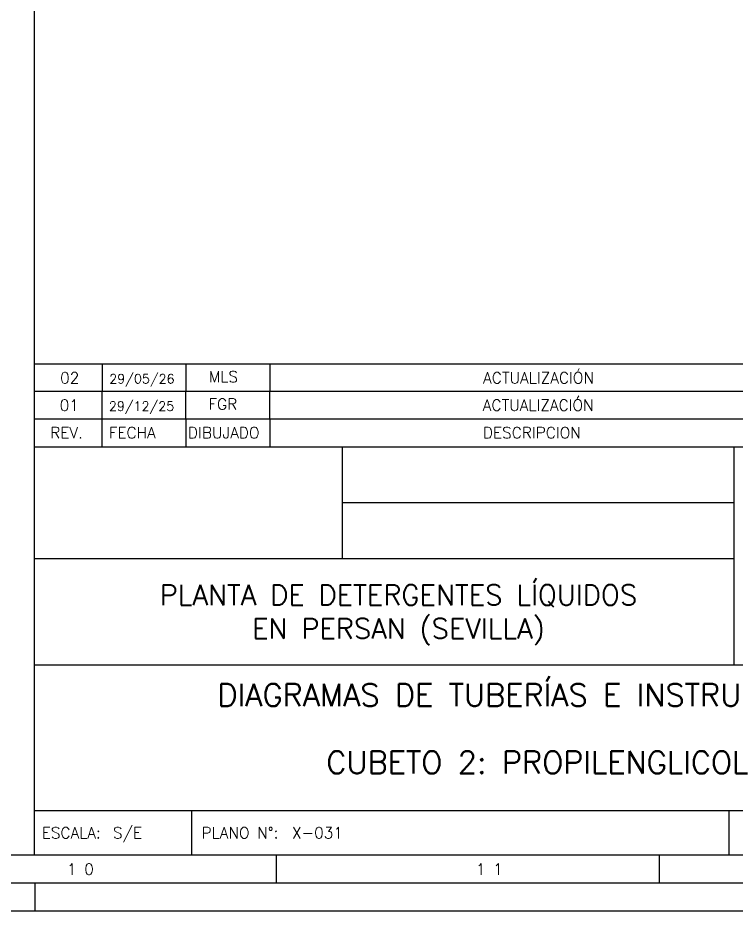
# Model space of a CAD drawing. Header units: millimetres. Extents: x 559 to 3993, y 623 to 920.
# Drawn here: x 2941 to 3005.1, y 622.9 to 702.6 of the extents above; entities that cross this region are included whole.
import ezdxf

# ---------------------------------------------------------------- set-up
doc = ezdxf.new("R2010")
doc.units = ezdxf.units.MM
doc.layers.add('CAJETIN', color=1, linetype='Continuous')
doc.layers.add('FORMATO', color=7, linetype='Continuous')
doc.styles.add('PY', font='ROMANS.shx')

# ---------------------------------------------------------------- blocks, each defined once
blk = doc.blocks.new('MARCO-A1')
at = {"layer": 'FORMATO', "color": 5}
for p, q in [((694.17, 10), (694.17, 5)), ((762.58, 10), (762.58, 5))]:
    blk.add_line(p, q, dxfattribs=at)
at = {"layer": 'FORMATO', "color": 1, "linetype": 'Continuous'}
blk.add_line((651, 5), (651, 0), dxfattribs=at)
at = {"layer": 'FORMATO', "color": 1}
blk.add_lwpolyline([(0, 594), (841, 594), (841, 0), (0, 0)], close=True, dxfattribs=at)
at = {"layer": 'FORMATO', "color": 5}
blk.add_lwpolyline([(5, 589), (836, 589), (836, 5), (5, 5)], close=True, dxfattribs=at)
at = {"layer": 'FORMATO', "color": 8, "linetype": 'Continuous'}
blk.add_lwpolyline([(10, 584), (831, 584), (831, 10), (10, 10)], close=True, dxfattribs=at)
at = {"layer": 'FORMATO', "color": 1, "style": 'PY'}
for s, p in [('1 0', (656.77, 6.5)), ('1 1', (729.83, 6.5))]:
    blk.add_text(s, height=2, dxfattribs=at).set_placement(p)

msp = doc.modelspace()

# ---------------------------------------------------------------- linework, layer by layer
at = {"layer": 'CAJETIN', "color": 8, "linetype": 'Continuous'}
for p, q in [((2942.465, 627.884), (2942.465, 914.544)), ((2942.465, 627.884), (2942.465, 670.496)), ((2942.465, 627.884), (2942.465, 670.496)), ((2942.465, 664.341), (3032.359, 664.341)), ((2969.933, 654.352), (2969.933, 664.341)), ((3004.891, 644.864), (3004.891, 664.341)), ((2969.933, 659.346), (3004.891, 659.346)), ((2942.465, 654.352), (3004.891, 654.352)), ((2942.465, 644.864), (3032.359, 644.864)), ((2942.465, 631.879), (3032.359, 631.879)), ((2942.465, 631.879), (3032.359, 631.879)), ((2956.449, 631.879), (2956.449, 627.884)), ((2956.449, 631.879), (2956.449, 627.884))]:
    msp.add_line(p, q, dxfattribs=at)
at = {"layer": 'CAJETIN', "color": 5}
for p, q in [((2942.483, 671.73), (3032.376, 671.73)), ((2948.476, 671.73), (2948.476, 669.233)), ((2955.967, 671.73), (2955.967, 669.233)), ((2963.458, 671.73), (2963.458, 669.233)), ((2942.452, 669.289), (3032.345, 669.289)), ((2948.445, 669.289), (2948.445, 666.791)), ((2955.936, 669.289), (2955.936, 666.791)), ((2963.427, 669.289), (2963.427, 666.791))]:
    msp.add_line(p, q, dxfattribs=at)
at = {"layer": 'CAJETIN', "color": 1}
for p, q in [((2942.465, 666.838), (3032.359, 666.838)), ((2948.458, 666.838), (2948.458, 664.341)), ((2955.949, 666.838), (2955.949, 664.341)), ((2963.44, 666.838), (2963.44, 664.341))]:
    msp.add_line(p, q, dxfattribs=at)
at = {"layer": 'CAJETIN', "color": 8}
msp.add_line((3004.392, 631.879), (3004.392, 627.884), dxfattribs=at)
msp.add_line((3004.392, 631.879), (3004.392, 627.884), dxfattribs=at)

# ---------------------------------------------------------------- block references
at = {"xscale": 0.499409123998651, "yscale": 0.499409123998651, "zscale": 0.499409123998651}
msp.add_blockref('MARCO-A1', (2617.35, 622.89), dxfattribs=at)

# ---------------------------------------------------------------- texts
at = {"layer": 'CAJETIN', "color": 1, "style": 'PY'}
for s, height, p in [('ACTUALIZACIÓN', 0.99882, (2982.485, 669.982)), ('02', 0.9988, (2944.733, 669.982)), ('29/05/26', 0.8286, (2949.123, 669.988)), ('MLS', 0.9988, (2958.001, 670.088)), ('01', 0.9988, (2944.702, 667.541)), ('29/12/25', 0.8286, (2949.092, 667.546)), ('FGR', 0.9988, (2957.97, 667.646)), ('ACTUALIZACIÓN', 0.99882, (2982.454, 667.541)), ('REV.', 0.9988, (2943.857, 665.09)), ('FECHA', 0.9988, (2949.079, 665.09)), ('DIBUJADO', 0.9988, (2956.146, 665.09)), ('DESCRIPCION', 0.99882, (2982.468, 665.09)), ('X-031', 0.9988, (2965.433, 629.382))]:
    msp.add_text(s, height=height, dxfattribs=at).set_placement(p)
at = {"layer": 'CAJETIN', "color": 5, "attachment_point": 5, "style": 'PY'}
for s, insert, char_height, width in [('PLANTA DE DETERGENTES LÍQUIDOS\\PEN PERSAN (SEVILLA)', (2974.92, 649.311), 1.79787, 79.06835), ('DIAGRAMAS DE TUBERÍAS E INSTRUMENTOS', (2987.412, 642.182), 1.99764, 88.63238), ('CUBETO 2: PROPILENGLICOL', (2987.324, 636.165), 1.99764, 88.63238)]:
    msp.add_mtext(s, dxfattribs=dict(at, insert=insert, char_height=char_height, width=width))
at = {"layer": 'FORMATO', "color": 1, "style": 'PY'}
for s, height, p in [('ESCALA:', 0.9988, (2943.098, 629.382)), ('S/E', 0.9988, (2949.446, 629.382)), ('PLANO N%%D:', 0.99882, (2957.357, 629.382))]:
    msp.add_text(s, height=height, dxfattribs=at).set_placement(p)

doc.saveas('drawing.dxf')
